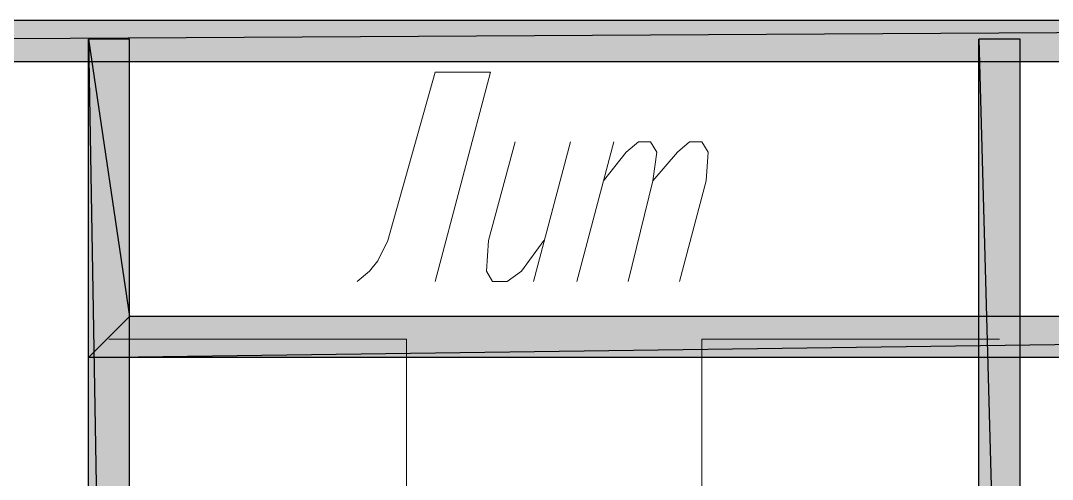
# Model space of a CAD drawing. Header units: millimetres. Extents: x -258556 to -95372, y 16759 to 83874.
# Drawn here: x -128203.3 to -128185.99, y 41449.01 to 41456.69 of the extents above; entities that cross this region are included whole.
import ezdxf

# ---------------------------------------------------------------- set-up
doc = ezdxf.new("R2010")
doc.units = ezdxf.units.MM
doc.header["$LTSCALE"] = 0.5

msp = doc.modelspace()

# ---------------------------------------------------------------- hatches: boundary and pattern name
at = {"true_color": 0x000007}
h = msp.add_hatch(color=7, dxfattribs=at)
h.paths.add_polyline_path([(-128271.584, 41456.694), (-128271.584, 41456.005), (-128150.875, 41456.694)])
h.paths.add_polyline_path([(-128271.584, 41456.005), (-128150.875, 41456.694), (-128150.875, 41456.005)])
h = msp.add_hatch(color=7, dxfattribs=at)
h.paths.add_polyline_path([(-128201.471, 41456.384), (-128202.16, 41456.384), (-128201.471, 41416.492)])
h.paths.add_polyline_path([(-128202.16, 41456.384), (-128201.471, 41416.492), (-128202.16, 41416.492)])
h = msp.add_hatch(color=7, dxfattribs=at)
h.paths.add_polyline_path([(-128201.471, 41456.384), (-128202.16, 41456.384), (-128201.471, 41451.737)])
h.paths.add_polyline_path([(-128202.16, 41456.384), (-128201.471, 41451.737), (-128202.16, 41451.049)])
h.paths.add_polyline_path([(-128201.471, 41451.737), (-128202.16, 41451.049), (-128151.047, 41451.737)])
h.paths.add_polyline_path([(-128202.16, 41451.049), (-128151.047, 41451.737), (-128151.047, 41451.049)])
h = msp.add_hatch(color=7, dxfattribs=at)
h.paths.add_polyline_path([(-128186.533, 41456.384), (-128187.222, 41456.384), (-128186.533, 41431.292)])
h.paths.add_polyline_path([(-128187.222, 41456.384), (-128186.533, 41431.292), (-128187.222, 41431.292)])

# ---------------------------------------------------------------- linework, layer by layer
at = {"color": 7, "linetype": 'Continuous', "lineweight": -2, "true_color": 0x000007}
for points in [[(-128271.584, 41456.694), (-128271.584, 41456.005), (-128150.875, 41456.694)], [(-128271.584, 41456.005), (-128150.875, 41456.694), (-128150.875, 41456.005)], [(-128201.471, 41456.384), (-128202.16, 41456.384), (-128201.471, 41416.492)], [(-128202.16, 41456.384), (-128201.471, 41416.492), (-128202.16, 41416.492)], [(-128201.471, 41456.384), (-128202.16, 41456.384), (-128201.471, 41451.737)], [(-128202.16, 41456.384), (-128201.471, 41451.737), (-128202.16, 41451.049)], [(-128186.533, 41456.384), (-128187.222, 41456.384), (-128186.533, 41431.292)], [(-128187.222, 41456.384), (-128186.533, 41431.292), (-128187.222, 41431.292)], [(-128201.471, 41451.737), (-128202.16, 41451.049), (-128151.047, 41451.737)], [(-128202.16, 41451.049), (-128151.047, 41451.737), (-128151.047, 41451.049)]]:
    msp.add_lwpolyline(points, close=True, dxfattribs=at)
at = {"color": 7, "linetype": 'Continuous', "lineweight": 5, "true_color": 0x000007}
for points in [[(-128196.343, 41452.322), (-128195.414, 41455.833), (-128196.343, 41455.833), (-128197.135, 41453.011), (-128197.307, 41452.667), (-128197.444, 41452.495), (-128197.651, 41452.322)], [(-128195.001, 41454.663), (-128195.448, 41453.011), (-128195.482, 41452.495), (-128195.379, 41452.322), (-128195.138, 41452.322), (-128194.897, 41452.495), (-128194.519, 41453.011)], [(-128194.071, 41454.663), (-128194.691, 41452.322), (-128194.691, 41452.322)], [(-128193.348, 41454.663), (-128193.968, 41452.322), (-128193.968, 41452.322)], [(-128193.52, 41454.009), (-128193.142, 41454.491), (-128192.935, 41454.663), (-128192.729, 41454.663), (-128192.626, 41454.491), (-128192.694, 41454.009), (-128193.107, 41452.322)], [(-128192.694, 41454.009), (-128192.281, 41454.491), (-128192.075, 41454.663), (-128191.868, 41454.663), (-128191.765, 41454.491), (-128191.799, 41454.009), (-128192.247, 41452.322)], [(-128201.816, 41451.359), (-128196.825, 41451.359), (-128196.825, 41436.18), (-128191.868, 41436.18), (-128191.868, 41451.359), (-128186.877, 41451.359)]]:
    msp.add_lwpolyline(points, dxfattribs=at)

doc.saveas('drawing.dxf')
